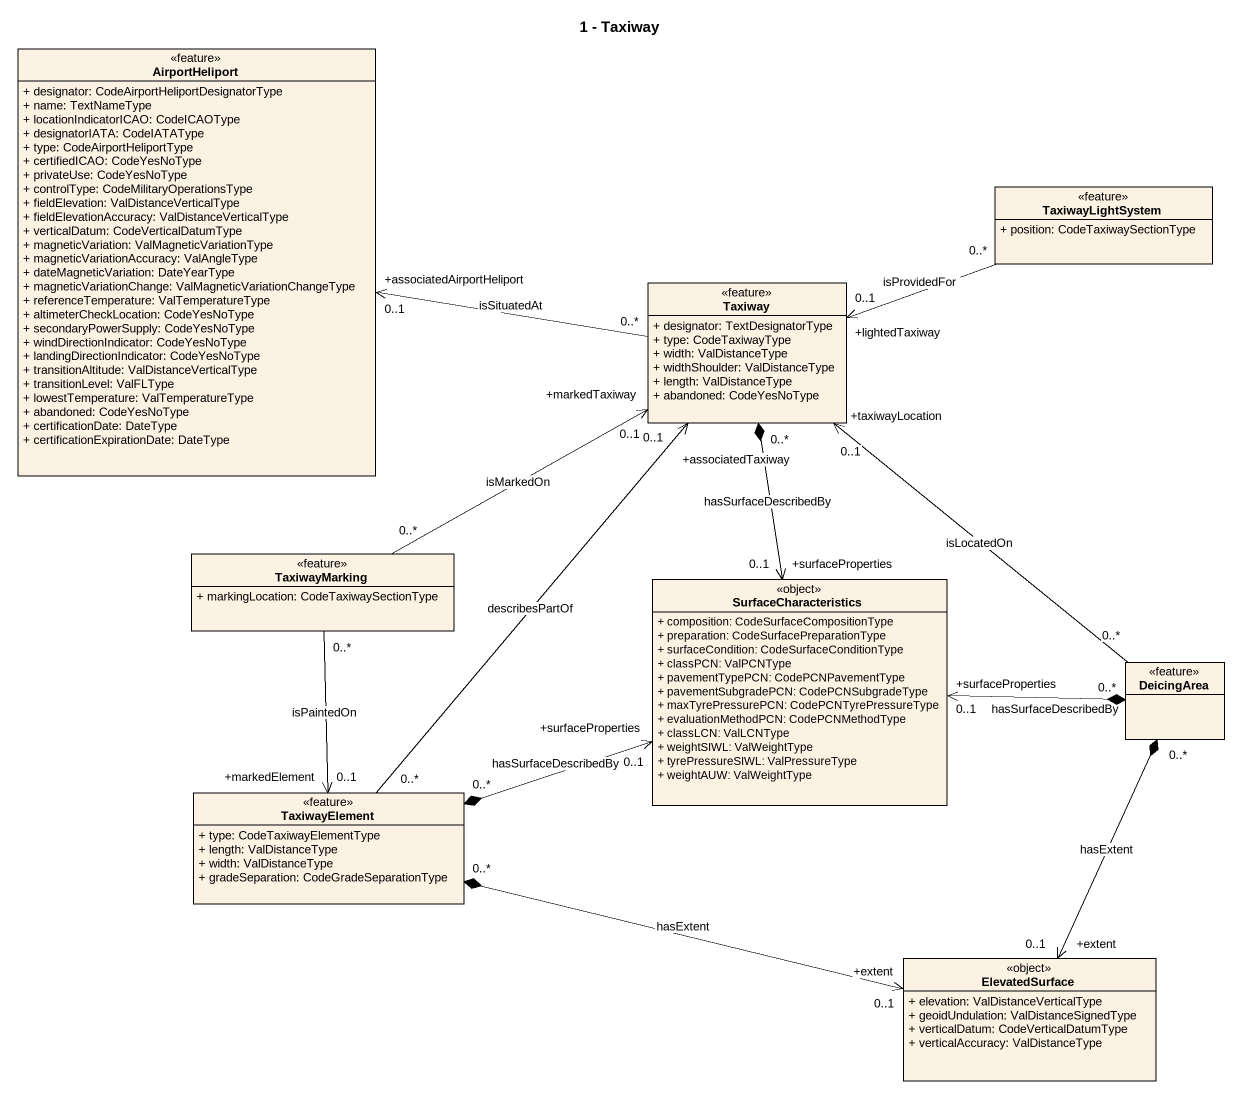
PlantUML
@startuml
title 1 - Taxiway
hide circle
hide empty members
skinparam classAttributeIconSize 0
class AirportHeliport <<feature>> {
  + designator: CodeAirportHeliportDesignatorType
  + name: TextNameType
  + locationIndicatorICAO: CodeICAOType
  + designatorIATA: CodeIATAType
  + type: CodeAirportHeliportType
  + certifiedICAO: CodeYesNoType
  + privateUse: CodeYesNoType
  + controlType: CodeMilitaryOperationsType
  + fieldElevation: ValDistanceVerticalType
  + fieldElevationAccuracy: ValDistanceVerticalType
  + verticalDatum: CodeVerticalDatumType
  + magneticVariation: ValMagneticVariationType
  + magneticVariationAccuracy: ValAngleType
  + dateMagneticVariation: DateYearType
  + magneticVariationChange: ValMagneticVariationChangeType
  + referenceTemperature: ValTemperatureType
  + altimeterCheckLocation: CodeYesNoType
  + secondaryPowerSupply: CodeYesNoType
  + windDirectionIndicator: CodeYesNoType
  + landingDirectionIndicator: CodeYesNoType
  + transitionAltitude: ValDistanceVerticalType
  + transitionLevel: ValFLType
  + lowestTemperature: ValTemperatureType
  + abandoned: CodeYesNoType
  + certificationDate: DateType
  + certificationExpirationDate: DateType
}
class TaxiwayLightSystem <<feature>> {
  + position: CodeTaxiwaySectionType
}
class Taxiway <<feature>> {
  + designator: TextDesignatorType
  + type: CodeTaxiwayType
  + width: ValDistanceType
  + widthShoulder: ValDistanceType
  + length: ValDistanceType
  + abandoned: CodeYesNoType
}
class TaxiwayMarking <<feature>> {
  + markingLocation: CodeTaxiwaySectionType
}
class SurfaceCharacteristics <<object>> {
  + composition: CodeSurfaceCompositionType
  + preparation: CodeSurfacePreparationType
  + surfaceCondition: CodeSurfaceConditionType
  + classPCN: ValPCNType
  + pavementTypePCN: CodePCNPavementType
  + pavementSubgradePCN: CodePCNSubgradeType
  + maxTyrePressurePCN: CodePCNTyrePressureType
  + evaluationMethodPCN: CodePCNMethodType
  + classLCN: ValLCNType
  + weightSIWL: ValWeightType
  + tyrePressureSIWL: ValPressureType
  + weightAUW: ValWeightType
}
class DeicingArea <<feature>>
class TaxiwayElement <<feature>> {
  + type: CodeTaxiwayElementType
  + length: ValDistanceType
  + width: ValDistanceType
  + gradeSeparation: CodeGradeSeparationType
}
class ElevatedSurface <<object>> {
  + elevation: ValDistanceVerticalType
  + geoidUndulation: ValDistanceSignedType
  + verticalDatum: CodeVerticalDatumType
  + verticalAccuracy: ValDistanceType
}
Taxiway "0..*" -left-> "+associatedAirportHeliport\n0..1" AirportHeliport : isSituatedAt
Taxiway "+lightedTaxiway\n0..1" <-right- "0..*" TaxiwayLightSystem : isProvidedFor
Taxiway "0..*" *--> "+surfaceProperties\n0..1" SurfaceCharacteristics : hasSurfaceDescribedBy
TaxiwayMarking "0..*" -right-> "+markedTaxiway\n0..1" Taxiway : isMarkedOn
TaxiwayMarking "0..*" --> "+markedElement\n0..1" TaxiwayElement : isPaintedOn
DeicingArea "0..*" -up-> "+taxiwayLocation\n0..1" Taxiway : isLocatedOn
DeicingArea "0..*" *-left-> "+surfaceProperties\n0..1" SurfaceCharacteristics : hasSurfaceDescribedBy
DeicingArea "0..*" *--> "+extent\n0..1" ElevatedSurface : hasExtent
TaxiwayElement "0..*" -up-> "+associatedTaxiway\n0..1" Taxiway : describesPartOf
TaxiwayElement "0..*" *-right-> "+surfaceProperties\n0..1" SurfaceCharacteristics : hasSurfaceDescribedBy
TaxiwayElement "0..*" *-right-> "+extent\n0..1" ElevatedSurface : hasExtent
@enduml
